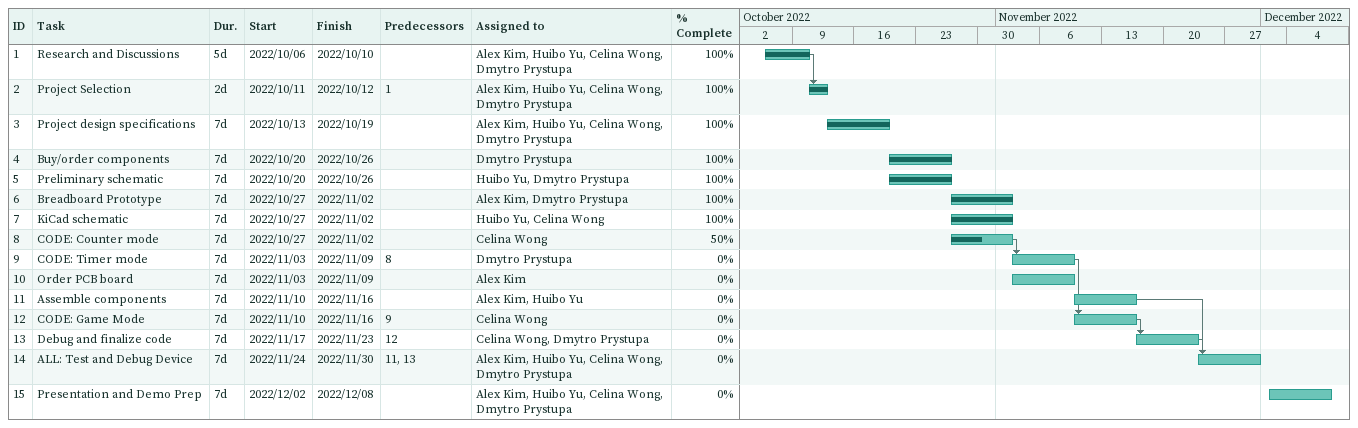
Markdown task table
| ID | Task | Duration | Start | Finish | Predecessors | Resources | % complete |
|---|---|---|---|---|---|---|---|
| 1 | Research and Discussions | 5d | 2022-10-06 | 2022-10-10 |  | Alex Kim, Huibo Yu, Celina Wong, Dmytro Prystupa | 100 |
| 2 | Project Selection | 2d | 2022-10-11 | 2022-10-12 | 1 | Alex Kim, Huibo Yu, Celina Wong, Dmytro Prystupa | 100 |
| 3 | Project design specifications | 7d | 2022-10-13 | 2022-10-19 |  | Alex Kim, Huibo Yu, Celina Wong, Dmytro Prystupa | 100 |
| 4 | Buy/order components | 7d | 2022-10-20 | 2022-10-26 |  | Dmytro Prystupa | 100 |
| 5 | Preliminary schematic | 7d | 2022-10-20 | 2022-10-26 |  | Huibo Yu, Dmytro Prystupa | 100 |
| 6 | Breadboard Prototype | 7d | 2022-10-27 | 2022-11-02 |  | Alex Kim, Dmytro Prystupa | 100 |
| 7 | KiCad schematic | 7d | 2022-10-27 | 2022-11-02 |  | Huibo Yu, Celina Wong | 100 |
| 8 | CODE: Counter mode | 7d | 2022-10-27 | 2022-11-02 |  | Celina Wong | 50 |
| 9 | CODE: Timer mode | 7d | 2022-11-03 | 2022-11-09 | 8 | Dmytro Prystupa | 0 |
| 10 | Order PCB board | 7d | 2022-11-03 | 2022-11-09 |  | Alex Kim | 0 |
| 11 | Assemble components | 7d | 2022-11-10 | 2022-11-16 |  | Alex Kim, Huibo Yu | 0 |
| 12 | CODE: Game Mode | 7d | 2022-11-10 | 2022-11-16 | 9 | Celina Wong | 0 |
| 13 | Debug and finalize code | 7d | 2022-11-17 | 2022-11-23 | 12 | Celina Wong, Dmytro Prystupa | 0 |
| 14 | ALL: Test and Debug Device | 7d | 2022-11-24 | 2022-11-30 | 11, 13 | Alex Kim, Huibo Yu, Celina Wong, Dmytro Prystupa | 0 |
| 15 | Presentation and Demo Prep | 7d | 2022-12-02 | 2022-12-08 |  | Alex Kim, Huibo Yu, Celina Wong, Dmytro Prystupa | 0 |
